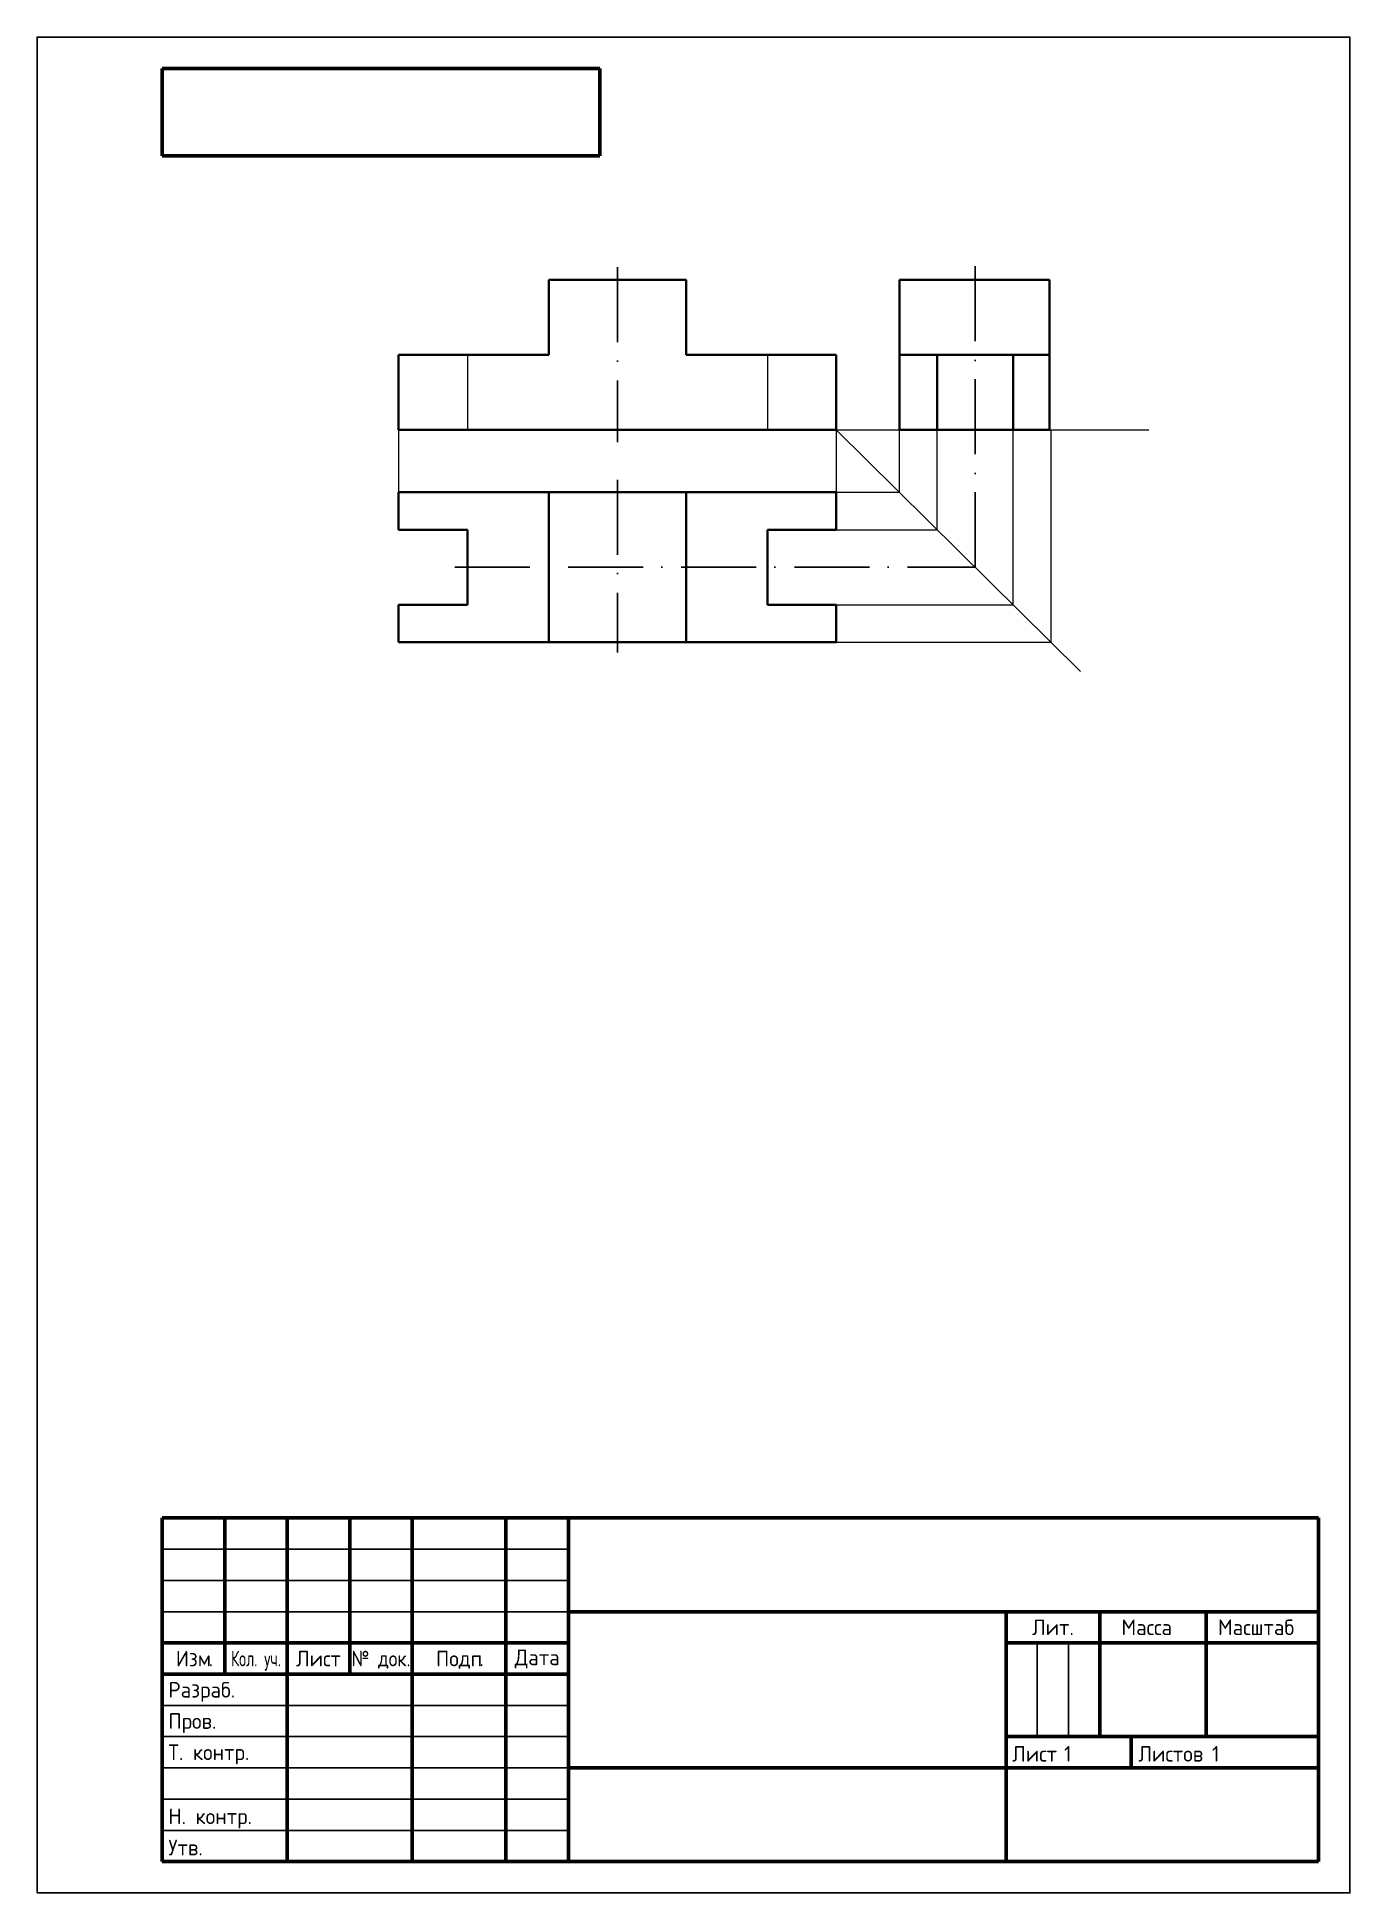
# Model space of a CAD drawing. Header units: millimetres. Extents: x 1892 to 2102, y 3486 to 3783.
import ezdxf
from ezdxf.enums import TextEntityAlignment as Align

# ---------------------------------------------------------------- set-up
doc = ezdxf.new("R2010")
doc.units = ezdxf.units.MM
doc.linetypes.add('ACAD_ISO02W100', pattern=[15, 12, -3])
doc.linetypes.add('ACAD_ISO10W100', pattern=[18, 12, -3, 0, -3])
for name, color, linetype, lineweight in [('Контур', 7, 'Continuous', 40), ('Пунктир', 150, 'ACAD_ISO02W100', 18), ('Тонкие', 7, 'Continuous', 0)]:
    doc.layers.add(name, color=color, linetype=linetype, lineweight=lineweight)
doc.layers.add('Оси', color=100, linetype='ACAD_ISO10W100')
doc.styles.add('GOST-2.304_Type-B', font='GOST Common.ttf')
doc.styles.get("Standard").update_dxf_attribs({"font": 'arial.ttf'})

# ---------------------------------------------------------------- blocks, each defined once
blk = doc.blocks.new('ACAD_SPDS_TB_08')
at = {"linetype": 'Continuous', "lineweight": 60}
for p, q in [((0, 0), (0, -14)), ((70, 0), (0, 0)), ((70, 0), (70, -14)), ((70, -14), (0, -14))]:
    blk.add_line(p, q, dxfattribs=at)
at = {"style": 'GOST-2.304_Type-B', "flags": 8}
blk.add_attdef('ОБОЗНАЧЕНИЕ_ДОКУМЕНТА', text='', height=5, dxfattribs=at).set_placement((35, -7), align=Align.MIDDLE_CENTER)
at = {"style": 'GOST-2.304_Type-B', "flags": 1}
blk.add_attdef('ИДЕНТИФИКАТОР_НАДПИСИ', (-0.4, -20.95), '', height=2.5, dxfattribs=at)
blk = doc.blocks.new('ACAD_SPDS_TB_06')
at = {"linetype": 'Continuous', "lineweight": 60}
for p, q in [((-185, 55), (0, 55)), ((-185, 55), (-185, 0)), ((-175, 55), (-175, 30)), ((-165, 55), (-165, 0)), ((-155, 55), (-155, 30)), ((-145, 55), (-145, 0)), ((-130, 55), (-130, 0)), ((-120, 55), (-120, 0)), ((0, 55), (0, 0)), ((-120, 40), (0, 40)), ((-185, 35), (-120, 35)), ((-185, 30), (-120, 30)), ((-120, 15), (0, 15)), ((-185, 0), (0, 0))]:
    blk.add_line(p, q, dxfattribs=at)
at = {"linetype": 'Continuous', "lineweight": 25}
for p, q in [((-185, 50), (-120, 50)), ((-185, 45), (-120, 45)), ((-185, 25), (-120, 25)), ((-185, 20), (-120, 20)), ((-185, 15), (-120, 15)), ((-185, 10), (-120, 10)), ((-185, 5), (-120, 5))]:
    blk.add_line(p, q, dxfattribs=at)
at = {"lineweight": 25}
blk.add_line((-120, 40), (-185, 40), dxfattribs=at)
at = {"lineweight": 60}
for p, q in [((-50, 40), (-50, 0)), ((-35, 40), (-35, 20)), ((-18, 40), (-18, 20)), ((-50, 35), (0, 35)), ((-50, 20), (0, 20)), ((-30, 20), (-30, 15))]:
    blk.add_line(p, q, dxfattribs=at)
for p, q in [((-45, 35), (-45, 20)), ((-40, 35), (-40, 20)), ((-130, 20), (-120, 20))]:
    blk.add_line(p, q)
at = {"style": 'GOST-2.304_Type-B'}
for s, p in [('Изм', (-180, 31.25)), ('Лист', (-160, 31.25)), ('Подп', (-137.5, 31.25)), ('Дата', (-125, 31.44))]:
    blk.add_text(s, height=2.5, dxfattribs=at).set_placement(p, align=Align.CENTER)
at = {"style": 'GOST-2.304_Type-B', "width": 0.70447}
blk.add_text('Кол. уч.', height=2.5, dxfattribs=at).set_placement((-174, 31.25), (-166, 31.25), align=Align.FIT)
at = {"style": 'GOST-2.304_Type-B', "width": 0.9}
blk.add_text('№ док.', height=2.5, dxfattribs=at).set_placement((-150, 31.25), align=Align.CENTER)
at = {"style": 'GOST-2.304_Type-B'}
for s, p in [('.', (-177.56, 31.25)), ('.', (-134.25, 31.25)), ('Разраб.', (-184, 26.25)), ('Пров.', (-184, 21.25)), ('Т. контр.', (-184, 16.25)), ('Лист', (-49.02, 16)), ('Листов', (-28.83, 16)), ('Н. контр.', (-184, 6)), ('Утв.', (-184, 1))]:
    blk.add_text(s, height=2.5, dxfattribs=at).set_placement(p)
at = {"linetype": 'Continuous', "char_height": 2.5, "attachment_point": 5, "style": 'GOST-2.304_Type-B'}
for s, insert, width in [('Лит.', (-42.5, 37.5), 14), ('Масса', (-27.5, 37.5), 14), ('Масштаб', (-10, 37.5), 19)]:
    blk.add_mtext(s, dxfattribs=dict(at, insert=insert, width=width))
at = {"style": 'GOST-2.304_Type-B'}
for tag, p, flags in [('ИДЕНТИФИКАТОР_НАДПИСИ', (-185.34, 60.88), 1), ('ЛИСТ', (-40.73, 16), 8), ('ЛИСТОВ', (-17.07, 16), 8)]:
    blk.add_attdef(tag, p, '', height=2.5, dxfattribs=dict(at, flags=flags))
at = {"style": 'GOST-2.304_Type-B', "flags": 8}
for tag, p in [('ИЗМ_4', (-180, 51)), ('ИЗМ_4_КОЛ_УЧ', (-170, 51)), ('ИЗМ_4_ЛИСТ', (-160, 51)), ('ИЗМ_4_N_ДОК', (-150, 51)), ('ИЗМ_4_ДАТА', (-125, 51)), ('ИЗМ_3', (-180, 46)), ('ИЗМ_3_КОЛ_УЧ', (-170, 46)), ('ИЗМ_3_ЛИСТ', (-160, 46)), ('ИЗМ_3_N_ДОК', (-150, 46)), ('ИЗМ_3_ДАТА', (-125, 46)), ('ИЗМ_2', (-180, 41)), ('ИЗМ_2_КОЛ_УЧ', (-170, 41)), ('ИЗМ_2_ЛИСТ', (-160, 41)), ('ИЗМ_2_N_ДОК', (-150, 41)), ('ИЗМ_2_ДАТА', (-125, 41)), ('ИЗМ_1', (-180, 36)), ('ИЗМ_1_КОЛ_УЧ', (-170, 36)), ('ИЗМ_1_ЛИСТ', (-160, 36)), ('ИЗМ_1_N_ДОК', (-150, 36)), ('ИЗМ_1_ДАТА', (-125, 36)), ('РАЗРАБ_ФИО', (-155, 26)), ('РАЗРАБ_ДАТА', (-125, 26)), ('ПРОВ_ФИО', (-155, 21)), ('ПРОВ_ДАТА', (-125, 21)), ('ТКОНТР_ФИО', (-155, 16)), ('ТКОНТР_ДАТА', (-125, 16)), ('ДОЛЖНОСТЬ_1', (-175, 11)), ('ДОЛЖНОСТЬ_1_ФИО', (-155, 11)), ('ДОЛЖНОСТЬ_1_ДАТА', (-125, 11)), ('НКОНТР_ФИО', (-155, 6)), ('НКОНТР_ДАТА', (-125, 6)), ('УТВ_ФИО', (-155, 1)), ('УТВ_ДАТА', (-125, 1))]:
    blk.add_attdef(tag, text='', height=2.5, dxfattribs=at).set_placement(p, align=Align.CENTER)
at = {"style": 'GOST-2.304_Type-B'}
blk.add_attdef('ОБОЗНАЧЕНИЕ_ДОКУМЕНТА', text='', height=5, dxfattribs=at).set_placement((-60, 47.5), align=Align.MIDDLE_CENTER)
at = {"lineweight": 30, "flags": 104}
for tag, p in [('НАИМЕНОВАНИЕ_ДОКУМЕНТА', (-85, 27.5)), ('ОБОЗНАЧЕНИЕ_МАТЕРИАЛА', (-85, 7.5)), ('НАИМЕНОВАНИЕ_ПРЕДПРИЯТИЯ', (-25, 7.5))]:
    blk.add_attdef(tag, text='', height=3.5, dxfattribs=at).set_placement(p, align=Align.MIDDLE_CENTER)
at = {"style": 'GOST-2.304_Type-B', "flags": 8}
for tag, p in [('Л1', (-47.5, 27.5)), ('Л2', (-42.5, 27.5)), ('Л3', (-37.5, 27.5)), ('МАССА', (-26.5, 27.5)), ('МАСШТАБ', (-9, 27.5))]:
    blk.add_attdef(tag, text='', height=2.5, dxfattribs=at).set_placement(p, align=Align.MIDDLE_CENTER)

msp = doc.modelspace()

# ---------------------------------------------------------------- linework, layer by layer
msp.add_lwpolyline([(1892.01, 3485.79), (1892.01, 3782.79), (2102.01, 3782.79), (2102.01, 3485.79), (1892.01, 3485.79)])
at = {"layer": 'Контур'}
for p, q in [((1995.84, 3743.95), (1973.84, 3743.95)), ((1973.84, 3743.95), (1973.84, 3731.95)), ((1995.84, 3731.95), (1995.84, 3743.95)), ((2029.94, 3719.95), (2029.94, 3743.95)), ((2029.94, 3743.95), (2053.94, 3743.95)), ((2053.94, 3743.95), (2053.94, 3719.95)), ((1973.84, 3731.95), (1949.84, 3731.95)), ((1949.84, 3731.95), (1949.84, 3719.95)), ((2019.84, 3731.95), (1995.84, 3731.95)), ((2019.84, 3719.95), (2019.84, 3731.95)), ((2053.94, 3731.95), (2029.94, 3731.95)), ((2029.94, 3731.95), (2053.94, 3731.95)), ((2036.01, 3719.95), (2036.01, 3731.95)), ((2036.01, 3731.95), (2053.94, 3731.95)), ((2053.94, 3731.95), (2042.94, 3731.95)), ((2048.14, 3719.95), (2048.14, 3731.95)), ((1949.84, 3719.95), (2019.84, 3719.95)), ((2053.94, 3719.95), (2029.94, 3719.95)), ((2029.94, 3719.95), (2036.01, 3719.95)), ((1949.84, 3709.95), (2019.84, 3709.95)), ((1949.84, 3703.95), (1949.84, 3709.95)), ((1949.84, 3709.95), (1973.84, 3709.95)), ((1973.84, 3709.95), (1973.84, 3685.95)), ((1995.84, 3685.95), (1995.84, 3709.95)), ((2019.84, 3709.95), (2019.84, 3703.95)), ((1960.84, 3703.95), (1949.84, 3703.95)), ((1960.84, 3691.95), (1960.84, 3703.95)), ((2019.84, 3703.95), (2008.84, 3703.95)), ((2008.84, 3703.95), (2008.84, 3691.95)), ((1949.84, 3685.95), (1949.84, 3691.95)), ((1949.84, 3691.95), (1960.84, 3691.95)), ((2008.84, 3691.95), (2019.84, 3691.95)), ((2019.84, 3691.95), (2019.84, 3685.95)), ((2019.84, 3685.95), (1949.84, 3685.95)), ((1973.84, 3685.95), (2019.84, 3685.95)), ((2019.84, 3685.95), (1995.84, 3685.95))]:
    msp.add_line(p, q, dxfattribs=at)
at = {"layer": 'Оси'}
for p, q in [((1984.84, 3745.95), (1984.84, 3717.95)), ((2042.07, 3697.95), (2042.07, 3747.95)), ((1984.84, 3711.95), (1984.84, 3684.32)), ((1958.84, 3697.95), (2042.07, 3697.95))]:
    msp.add_line(p, q, dxfattribs=at)
at = {"layer": 'Пунктир'}
for p, q in [((1960.84, 3731.95), (1960.84, 3719.95)), ((2008.84, 3731.95), (2008.84, 3719.95))]:
    msp.add_line(p, q, dxfattribs=at)
at = {"layer": 'Тонкие'}
for p, q in [((1949.84, 3719.95), (2069.84, 3719.95)), ((1949.84, 3719.95), (1949.84, 3709.95)), ((2019.84, 3719.95), (2019.84, 3709.95)), ((2019.84, 3719.95), (2058.94, 3681.27)), ((2029.94, 3709.95), (2029.94, 3719.95)), ((2036.01, 3703.95), (2036.01, 3719.95)), ((2048.14, 3691.95), (2048.14, 3719.95)), ((2054.2, 3685.95), (2054.2, 3719.95)), ((2019.84, 3709.95), (2029.94, 3709.95)), ((2019.84, 3703.95), (2036.01, 3703.95)), ((2019.84, 3691.95), (2048.14, 3691.95)), ((2019.84, 3685.95), (2054.2, 3685.95))]:
    msp.add_line(p, q, dxfattribs=at)

# ---------------------------------------------------------------- block references
ref = msp.add_blockref('ACAD_SPDS_TB_06', (2097.01, 3490.79))
ref.add_attrib('ЛИСТ', '1', (2056.28, 3506.79), dxfattribs={"height": 2.5, "style": 'GOST-2.304_Type-B'})
ref.add_attrib('ЛИСТОВ', '1', (2079.94, 3506.79), dxfattribs={"height": 2.5, "style": 'GOST-2.304_Type-B'})
at = {"layer": 'Контур'}
msp.add_blockref('ACAD_SPDS_TB_08', (1912.01, 3777.79), dxfattribs=at)

doc.saveas('drawing.dxf')
